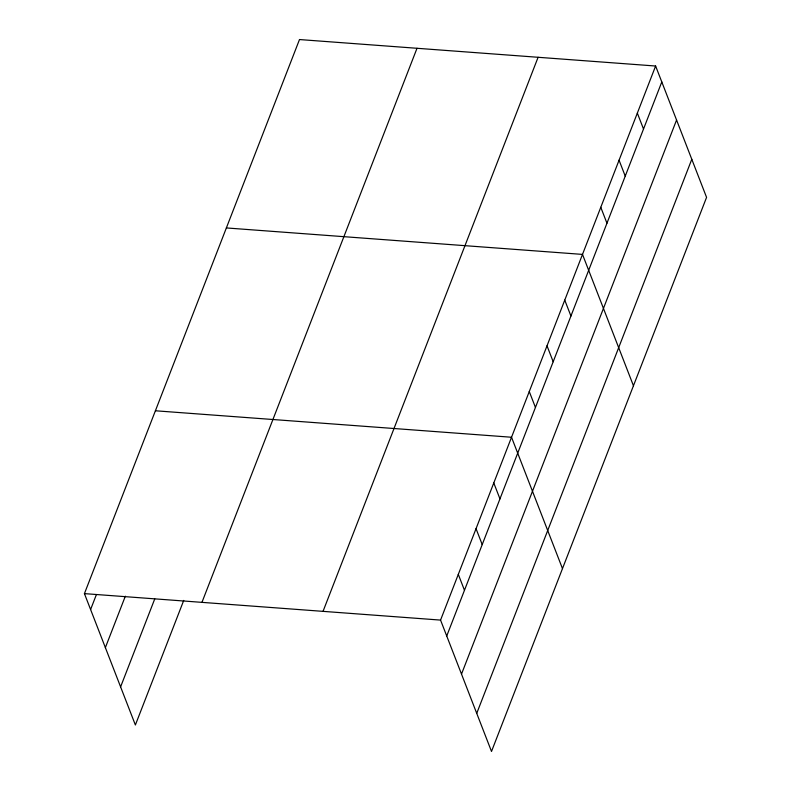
<?xml version="1.0" encoding="UTF-8"?>
<svg xmlns="http://www.w3.org/2000/svg" width="791" height="791" viewBox="0 0 791 791"><rect width="100%" height="100%" fill="white"/><g stroke="black" fill="none" stroke-linecap="round" stroke-linejoin="round"><path stroke-width="1.19" d="M183.73 600.418L135.38 724.981L84.429 593.626L299.492 39.55L655.62 66.019L706.571 197.374L491.508 751.45L440.557 620.095L655.62 66.019M90.599 609.535L96.364 594.684M105.371 647.631L125.334 596.206M120.598 686.885L154.759 598.896M201.952 602.356L417.015 48.281M323.035 611.354L538.098 57.288M446.727 636.004L661.8 81.928M461.509 674.1L676.572 120.024M476.736 713.353L691.799 159.278M226.364 227.937L582.502 254.405L633.453 385.761M155.402 410.776L511.53 437.245L562.48 568.61M84.429 593.626L440.557 620.095M637.338 113.113L643.518 129.032M619.066 160.207L625.236 176.126M600.784 207.301L606.954 223.22M564.754 300.115L570.934 316.024M547.016 345.825L553.186 361.734M529.268 391.535L535.448 407.454M493.782 482.955L499.961 498.874M476.044 528.665L482.213 544.584M458.305 574.375L464.475 590.294"/></g></svg>
